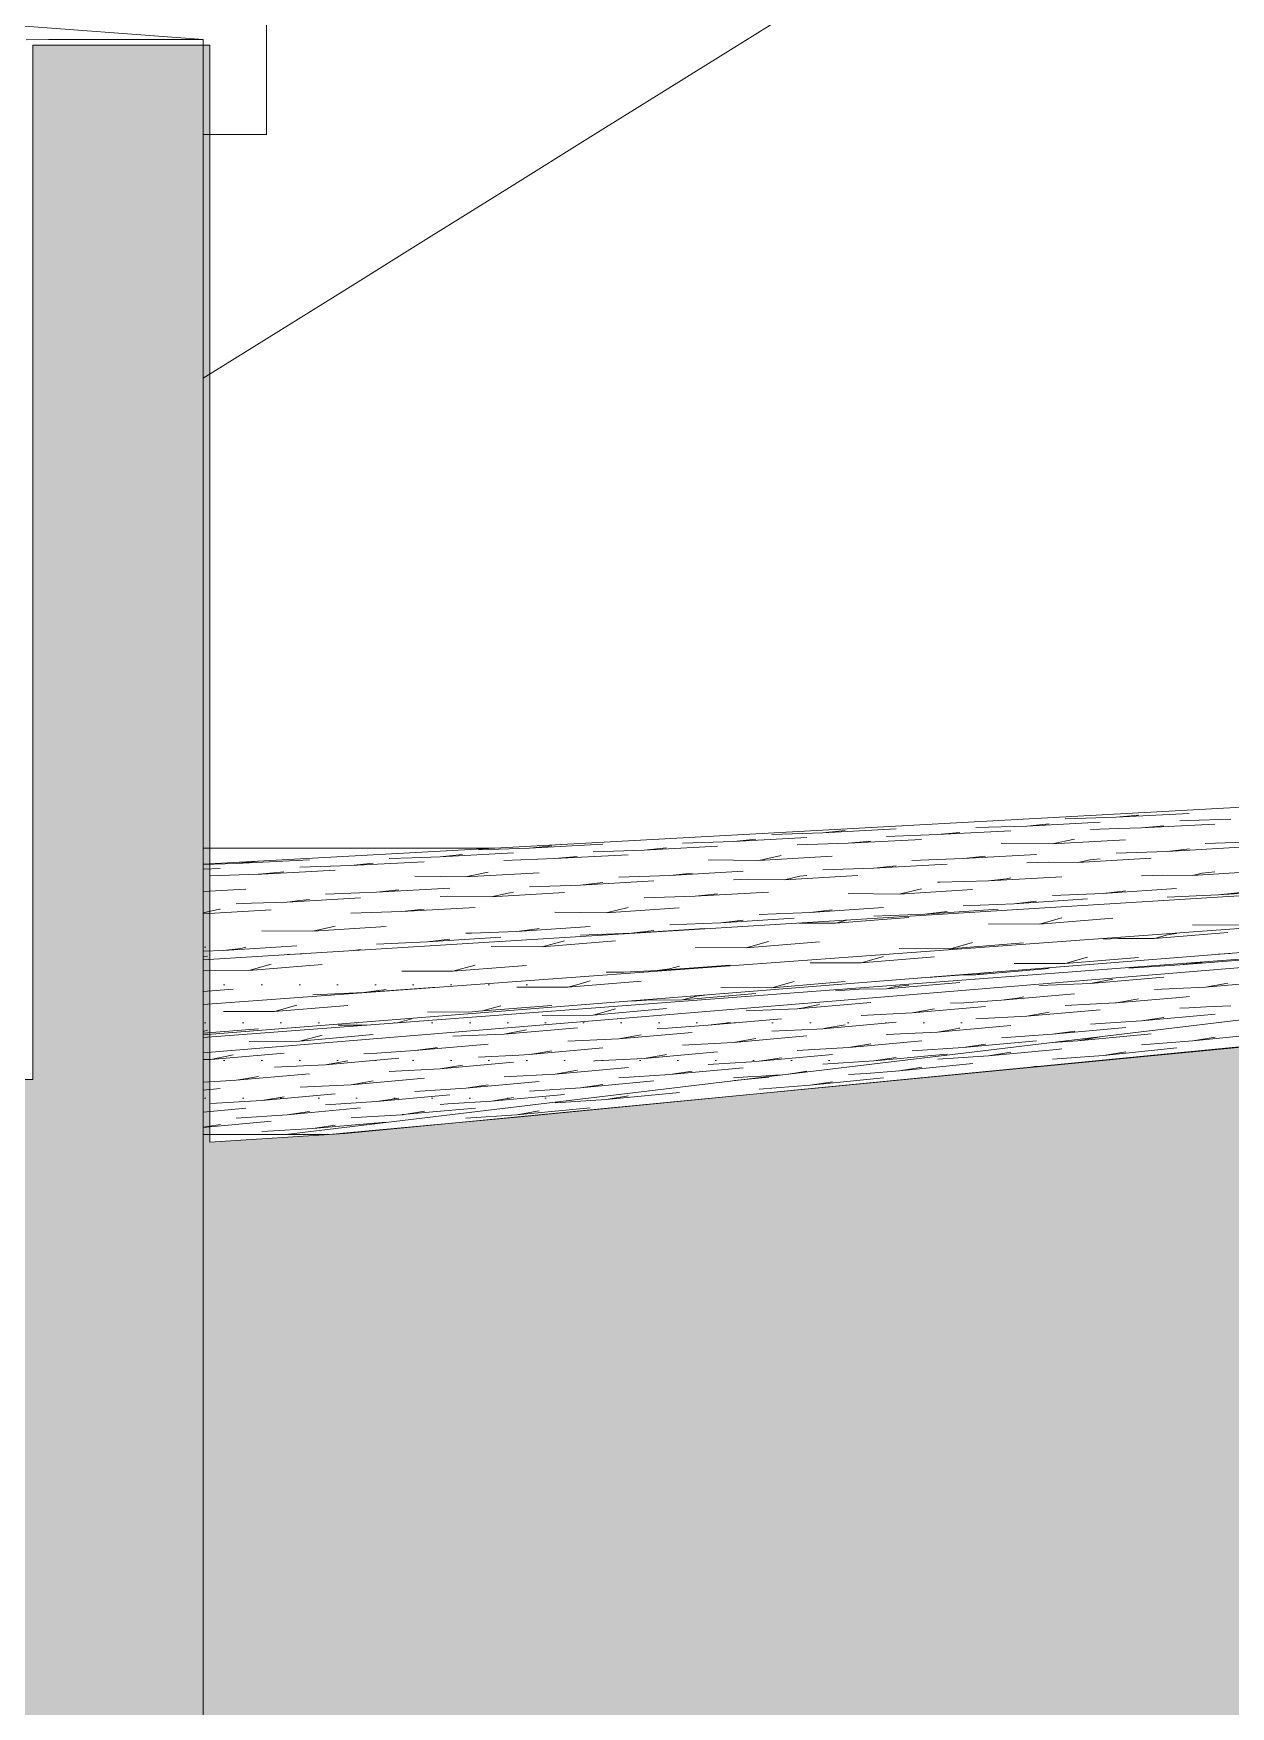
# Model space of a CAD drawing. Header units: metres. Extents: x -111189 to -108577, y -72951 to -72647.
# Drawn here: x -108826.471 to -108825.091, y -72944.842 to -72942.913 of the extents above; entities that cross this region are included whole.
import ezdxf

# ---------------------------------------------------------------- set-up
doc = ezdxf.new("R2010")
doc.units = ezdxf.units.M
doc.header["$MEASUREMENT"] = 0
for name, color, linetype in [('00 - DESENHO 2D', 7, 'Continuous'), ('01 - TERRENO PROPOSTO', 7, 'Continuous'), ('06 - ESCADAS _ GUARDAS', 7, 'Continuous'), ('07 - MUROS', 7, 'Continuous')]:
    doc.layers.add(name, color=color, linetype=linetype)
pattern_1 = [(360, (-108649.912126, -72941.96242), (0.021783658, 0.043567315), [0, -0.043567315])]

# ---------------------------------------------------------------- blocks, each defined once
blk = doc.blocks.new('Corte Elem_1512_1', base_point=(-108649.9121, -72941.9624))
at = {"layer": '07 - MUROS', "color": 7, "linetype": 'Continuous', "lineweight": 13}
blk.add_line((-108828.2444, -72942.771), (-108826.2751, -72942.9204), dxfattribs=at)
at = {"layer": '07 - MUROS', "color": 7, "linetype": 'Continuous', "lineweight": 20}
blk.add_line((-108826.2751, -72942.9204), (-108826.2751, -72948.2254), dxfattribs=at)
at = {"layer": '07 - MUROS', "color": 7, "linetype": 'Continuous', "lineweight": 20, "flags": 128}
blk.add_lwpolyline([(-108826.2751, -72942.9204), (-108826.4531, -72942.9204), (-108826.4789, -72942.9206)], dxfattribs=at)
blk = doc.blocks.new('Corte Elem_1677_1', base_point=(-108649.9121, -72941.9624))
at = {"layer": '06 - ESCADAS _ GUARDAS', "color": 251, "linetype": 'Continuous', "lineweight": 13}
for p, q in [((-108825.3622, -72942.5061), (-108825.3622, -72942.3825)), ((-108824.8022, -72942.3926), (-108824.8955, -72942.4508)), ((-108824.8022, -72942.3926), (-108824.8022, -72942.3825)), ((-108824.8955, -72942.4508), (-108824.9888, -72942.509)), ((-108825.6422, -72942.5061), (-108825.3622, -72942.5061)), ((-108825.6422, -72942.6806), (-108825.6422, -72942.5061)), ((-108824.9888, -72942.509), (-108825.0822, -72942.5672)), ((-108825.0822, -72942.5672), (-108825.1755, -72942.6254)), ((-108825.1755, -72942.6254), (-108825.2688, -72942.6836)), ((-108825.9222, -72942.6806), (-108825.6422, -72942.6806)), ((-108825.9222, -72942.8551), (-108825.9222, -72942.6806)), ((-108825.2688, -72942.6836), (-108825.3622, -72942.7417)), ((-108825.3622, -72942.7417), (-108825.4555, -72942.7999)), ((-108825.4555, -72942.7999), (-108825.5488, -72942.8581)), ((-108826.2022, -72942.8551), (-108825.9222, -72942.8551)), ((-108826.2022, -72943.0297), (-108826.2022, -72942.8551)), ((-108825.5488, -72942.8581), (-108825.6422, -72942.9163)), ((-108825.6422, -72942.9163), (-108825.7355, -72942.9745)), ((-108825.7355, -72942.9745), (-108825.8288, -72943.0326)), ((-108826.2751, -72943.0297), (-108826.2022, -72943.0297)), ((-108825.8288, -72943.0326), (-108825.9222, -72943.0908)), ((-108825.9222, -72943.0908), (-108826.0155, -72943.149)), ((-108826.0155, -72943.149), (-108826.1088, -72943.2072)), ((-108826.1088, -72943.2072), (-108826.2022, -72943.2654)), ((-108826.2022, -72943.2654), (-108826.2751, -72943.3108))]:
    blk.add_line(p, q, dxfattribs=at)
blk = doc.blocks.new('Corte Elem_1690_1', base_point=(-108649.9121, -72941.9624))
at = {"layer": '01 - TERRENO PROPOSTO', "linetype": 'Continuous', "lineweight": 13}
h = blk.add_hatch(dxfattribs=at)
h.set_pattern_fill('DOTS_0001', color=251, style=0, pattern_type=2)
h.set_pattern_definition(pattern_1)
h.paths.add_polyline_path([(-108826.243, -72943.9687), (-108826.2751, -72943.9624), (-108826.2751, -72943.9708)])
h = blk.add_hatch(dxfattribs=at)
h.set_pattern_fill('DOTS_0001', color=251, style=0, pattern_type=2)
h.set_pattern_definition(pattern_1)
h.paths.add_polyline_path([(-108826.243, -72943.9687), (-108826.2751, -72943.9708), (-108826.2751, -72943.9744), (-108826.2095, -72943.97)])
h = blk.add_hatch(dxfattribs=at)
h.set_pattern_fill('DOTS_0001', color=251, style=0, pattern_type=2)
h.set_pattern_definition(pattern_1)
h.paths.add_polyline_path([(-108826.2751, -72943.9744), (-108826.2751, -72943.9811), (-108826.1328, -72943.9723), (-108826.2095, -72943.97)])
h = blk.add_hatch(dxfattribs=at)
h.set_pattern_fill('DOTS_0001', color=251, style=0, pattern_type=2)
h.set_pattern_definition(pattern_1)
h.paths.add_polyline_path([(-108826.2751, -72943.9813), (-108826.2751, -72944.0214), (-108825.9761, -72943.9975), (-108826.1067, -72943.9709)])
h = blk.add_hatch(dxfattribs=at)
h.set_pattern_fill('DOTS_0001', color=251, style=0, pattern_type=2)
h.set_pattern_definition(pattern_1)
h.paths.add_polyline_path([(-108826.1328, -72943.9723), (-108826.2751, -72943.9811), (-108826.2751, -72943.9813), (-108826.1311, -72943.9724)])
h = blk.add_hatch(dxfattribs=at)
h.set_pattern_fill('DOTS_0001', color=251, style=0, pattern_type=2)
h.set_pattern_definition(pattern_1)
h.paths.add_polyline_path([(-108826.2751, -72944.0214), (-108826.2751, -72944.0303), (-108825.9358, -72944.0059), (-108825.9761, -72943.9975)])
h = blk.add_hatch(dxfattribs=at)
h.set_pattern_fill('DOTS_0001', color=251, style=0, pattern_type=2)
h.set_pattern_definition(pattern_1)
h.paths.add_polyline_path([(-108826.2751, -72944.0325), (-108826.2751, -72944.033), (-108825.899, -72944.0057), (-108825.9051, -72944.0054)])
h = blk.add_hatch(dxfattribs=at)
h.set_pattern_fill('DOTS_0001', color=251, style=0, pattern_type=2)
h.set_pattern_definition(pattern_1)
h.paths.add_polyline_path([(-108826.2751, -72944.033), (-108826.2751, -72944.0388), (-108825.8706, -72944.0116), (-108825.899, -72944.0057)])
h = blk.add_hatch(dxfattribs=at)
h.set_pattern_fill('DOTS_0001', color=251, style=0, pattern_type=2)
h.set_pattern_definition(pattern_1)
h.paths.add_polyline_path([(-108825.9358, -72944.0059), (-108826.2751, -72944.0303), (-108826.2751, -72944.0325), (-108825.9198, -72944.0065)])
h = blk.add_hatch(dxfattribs=at)
h.set_pattern_fill('DOTS_0001', color=251, style=0, pattern_type=2)
h.set_pattern_definition(pattern_1)
h.paths.add_polyline_path([(-108825.8706, -72944.0116), (-108826.2751, -72944.0388), (-108826.2751, -72944.0655), (-108825.7932, -72944.0274)])
h = blk.add_hatch(dxfattribs=at)
h.set_pattern_fill('DOTS_0001', color=251, style=0, pattern_type=2)
h.set_pattern_definition(pattern_1)
h.paths.add_polyline_path([(-108826.2751, -72944.0681), (-108826.2751, -72944.0706), (-108825.7328, -72944.0296), (-108825.7498, -72944.0264)])
h = blk.add_hatch(dxfattribs=at)
h.set_pattern_fill('DOTS_0001', color=251, style=0, pattern_type=2)
h.set_pattern_definition(pattern_1)
h.paths.add_polyline_path([(-108826.2751, -72944.0676), (-108826.2751, -72944.0681), (-108825.7498, -72944.0264), (-108825.7599, -72944.0268)])
h = blk.add_hatch(dxfattribs=at)
h.set_pattern_fill('DOTS_0001', color=251, style=0, pattern_type=2)
h.set_pattern_definition(pattern_1)
h.paths.add_polyline_path([(-108826.2751, -72944.0659), (-108825.7775, -72944.0266), (-108825.7932, -72944.0274), (-108826.2751, -72944.0655)])
h = blk.add_hatch(dxfattribs=at)
h.set_pattern_fill('DOTS_0001', color=251, style=0, pattern_type=2)
h.set_pattern_definition(pattern_1)
h.paths.add_polyline_path([(-108826.2751, -72944.0659), (-108826.2751, -72944.0662), (-108825.7743, -72944.0268), (-108825.7775, -72944.0266)])
h = blk.add_hatch(dxfattribs=at)
h.set_pattern_fill('DOTS_0001', color=251, style=0, pattern_type=2)
h.set_pattern_definition(pattern_1)
h.paths.add_polyline_path([(-108826.2751, -72944.0663), (-108825.7704, -72944.0267), (-108825.7743, -72944.0268), (-108826.2751, -72944.0662)])
h = blk.add_hatch(dxfattribs=at)
h.set_pattern_fill('DOTS_0001', color=251, style=0, pattern_type=2)
h.set_pattern_definition(pattern_1)
h.paths.add_polyline_path([(-108825.7704, -72944.0267), (-108826.2751, -72944.0663), (-108826.2751, -72944.0676), (-108825.7636, -72944.0271)])
h = blk.add_hatch(dxfattribs=at)
h.set_pattern_fill('DOTS_0001', color=251, style=0, pattern_type=2)
h.set_pattern_definition(pattern_1)
h.paths.add_polyline_path([(-108826.2751, -72944.0714), (-108825.6998, -72944.0284), (-108825.7251, -72944.0291), (-108826.2751, -72944.0706)])
h = blk.add_hatch(dxfattribs=at)
h.set_pattern_fill('DOTS_0001', color=251, style=0, pattern_type=2)
h.set_pattern_definition(pattern_1)
h.paths.add_polyline_path([(-108825.6998, -72944.0284), (-108826.2751, -72944.0714), (-108826.2751, -72944.0884), (-108825.6532, -72944.0372)])
h = blk.add_hatch(dxfattribs=at)
h.set_pattern_fill('DOTS_0001', color=251, style=0, pattern_type=2)
h.set_pattern_definition(pattern_1)
h.paths.add_polyline_path([(-108826.2751, -72944.0884), (-108826.2751, -72944.091), (-108825.6242, -72944.0395), (-108825.6489, -72944.0368)])
h = blk.add_hatch(dxfattribs=at)
h.set_pattern_fill('DOTS_0001', color=251, style=0, pattern_type=2)
h.set_pattern_definition(pattern_1)
h.paths.add_polyline_path([(-108825.6532, -72944.0372), (-108826.2751, -72944.0884), (-108825.652, -72944.0371)])
h = blk.add_hatch(dxfattribs=at)
h.set_pattern_fill('DOTS_0001', color=251, style=0, pattern_type=2)
h.set_pattern_definition(pattern_1)
h.paths.add_polyline_path([(-108825.6242, -72944.0395), (-108826.2751, -72944.091), (-108826.2751, -72944.1057), (-108825.5696, -72944.0453)])
h = blk.add_hatch(dxfattribs=at)
h.set_pattern_fill('DOTS_0001', color=251, style=0, pattern_type=2)
h.set_pattern_definition(pattern_1)
h.paths.add_polyline_path([(-108826.2751, -72944.1069), (-108826.2751, -72944.1091), (-108825.5056, -72944.0465), (-108825.5348, -72944.0443)])
h = blk.add_hatch(dxfattribs=at)
h.set_pattern_fill('DOTS_0001', color=251, style=0, pattern_type=2)
h.set_pattern_definition(pattern_1)
h.paths.add_polyline_path([(-108825.5381, -72944.0445), (-108826.2751, -72944.1067), (-108826.2751, -72944.1069), (-108825.5348, -72944.0443)])
h = blk.add_hatch(dxfattribs=at)
h.set_pattern_fill('DOTS_0001', color=251, style=0, pattern_type=2)
h.set_pattern_definition(pattern_1)
h.paths.add_polyline_path([(-108826.2751, -72944.1057), (-108826.2751, -72944.1067), (-108825.5381, -72944.0445), (-108825.5696, -72944.0453)])
h = blk.add_hatch(dxfattribs=at)
h.set_pattern_fill('DOTS_0001', color=251, style=0, pattern_type=2)
h.set_pattern_definition(pattern_1)
h.paths.add_polyline_path([(-108825.5056, -72944.0465), (-108826.2751, -72944.1091), (-108826.2751, -72944.1229), (-108825.4486, -72944.0505)])
h = blk.add_hatch(dxfattribs=at)
h.set_pattern_fill('DOTS_0001', color=251, style=0, pattern_type=2)
h.set_pattern_definition(pattern_1)
h.paths.add_polyline_path([(-108825.4486, -72944.0505), (-108826.2751, -72944.1229), (-108826.2751, -72944.1236), (-108825.4223, -72944.0501)])
h = blk.add_hatch(dxfattribs=at)
h.set_pattern_fill('DOTS_0001', color=251, style=0, pattern_type=2)
h.set_pattern_definition(pattern_1)
h.paths.add_polyline_path([(-108825.4223, -72944.0501), (-108826.2751, -72944.1236), (-108826.2751, -72944.1253), (-108825.3955, -72944.052)])
h = blk.add_hatch(dxfattribs=at)
h.set_pattern_fill('DOTS_0001', color=251, style=0, pattern_type=2)
h.set_pattern_definition(pattern_1)
h.paths.add_polyline_path([(-108825.3955, -72944.052), (-108826.2751, -72944.1253), (-108826.2751, -72944.1372), (-108825.3486, -72944.055)])
h = blk.add_hatch(dxfattribs=at)
h.set_pattern_fill('DOTS_0001', color=251, style=0, pattern_type=2)
h.set_pattern_definition(pattern_1)
h.paths.add_polyline_path([(-108825.3486, -72944.055), (-108826.2751, -72944.1372), (-108826.2751, -72944.1375), (-108825.3445, -72944.0554)])
h = blk.add_hatch(dxfattribs=at)
h.set_pattern_fill('DOTS_0001', color=251, style=0, pattern_type=2)
h.set_pattern_definition(pattern_1)
h.paths.add_polyline_path([(-108825.3445, -72944.0554), (-108826.2751, -72944.1375), (-108826.2751, -72944.1463), (-108825.3135, -72944.0577)])
h = blk.add_hatch(dxfattribs=at)
h.set_pattern_fill('DOTS_0001', color=251, style=0, pattern_type=2)
h.set_pattern_definition(pattern_1)
h.paths.add_polyline_path([(-108825.3135, -72944.0577), (-108826.2751, -72944.1463), (-108826.2751, -72944.1533), (-108825.2865, -72944.0591)])
h = blk.add_hatch(dxfattribs=at)
h.set_pattern_fill('DOTS_0001', color=251, style=0, pattern_type=2)
h.set_pattern_definition(pattern_1)
h.paths.add_polyline_path([(-108825.2865, -72944.0591), (-108826.2751, -72944.1533), (-108826.2751, -72944.1612), (-108825.2515, -72944.06)])
h = blk.add_hatch(dxfattribs=at)
h.set_pattern_fill('DOTS_0001', color=251, style=0, pattern_type=2)
h.set_pattern_definition(pattern_1)
h.paths.add_polyline_path([(-108826.2751, -72944.1612), (-108826.2751, -72944.1697), (-108825.382, -72944.078), (-108825.2421, -72944.0601), (-108825.2515, -72944.06)])
h = blk.add_hatch(dxfattribs=at)
h.set_pattern_fill('DOTS_0001', color=251, style=0, pattern_type=2)
h.set_pattern_definition(pattern_1)
h.paths.add_polyline_path([(-108825.382, -72944.078), (-108826.2751, -72944.1697), (-108826.2751, -72944.1771), (-108825.5817, -72944.1036)])
h = blk.add_hatch(dxfattribs=at)
h.set_pattern_fill('DOTS_0001', color=251, style=0, pattern_type=2)
h.set_pattern_definition(pattern_1)
h.paths.add_polyline_path([(-108825.5817, -72944.1036), (-108826.2751, -72944.1771), (-108826.2751, -72944.1815), (-108825.7259, -72944.1222)])
h = blk.add_hatch(dxfattribs=at)
h.set_pattern_fill('DOTS_0001', color=251, style=0, pattern_type=2)
h.set_pattern_definition(pattern_1)
h.paths.add_polyline_path([(-108826.2751, -72944.1815), (-108826.2751, -72944.1824), (-108826.2737, -72944.1824), (-108825.7609, -72944.1268), (-108825.7259, -72944.1222)])
h = blk.add_hatch(dxfattribs=at)
h.set_pattern_fill('DOTS_0001', color=251, style=0, pattern_type=2)
h.set_pattern_definition(pattern_1)
h.paths.add_polyline_path([(-108825.7609, -72944.1268), (-108826.2737, -72944.1824), (-108826.2637, -72944.1824), (-108825.7978, -72944.1317)])
h = blk.add_hatch(dxfattribs=at)
h.set_pattern_fill('DOTS_0001', color=251, style=0, pattern_type=2)
h.set_pattern_definition(pattern_1)
h.paths.add_polyline_path([(-108825.7978, -72944.1317), (-108826.2637, -72944.1824), (-108826.2535, -72944.1824), (-108825.8368, -72944.1368)])
h = blk.add_hatch(dxfattribs=at)
h.set_pattern_fill('DOTS_0001', color=251, style=0, pattern_type=2)
h.set_pattern_definition(pattern_1)
h.paths.add_polyline_path([(-108825.8368, -72944.1368), (-108826.2535, -72944.1824), (-108826.2434, -72944.1824), (-108825.878, -72944.1422)])
h = blk.add_hatch(dxfattribs=at)
h.set_pattern_fill('DOTS_0001', color=251, style=0, pattern_type=2)
h.set_pattern_definition(pattern_1)
h.paths.add_polyline_path([(-108825.878, -72944.1422), (-108826.2434, -72944.1824), (-108826.2334, -72944.1824), (-108825.9214, -72944.148)])
h = blk.add_hatch(dxfattribs=at)
h.set_pattern_fill('DOTS_0001', color=251, style=0, pattern_type=2)
h.set_pattern_definition(pattern_1)
h.paths.add_polyline_path([(-108826.2334, -72944.1824), (-108826.1832, -72944.1824), (-108825.9214, -72944.148)])
at = {"layer": '01 - TERRENO PROPOSTO', "color": 251, "linetype": 'Continuous', "lineweight": 13}
for p, q in [((-108826.2751, -72943.8709), (-108824.2922, -72943.7617)), ((-108825.3262, -72943.8269), (-108825.3849, -72943.8288)), ((-108825.3262, -72943.8269), (-108825.2417, -72943.8224)), ((-108825.3262, -72943.8269), (-108825.3005, -72943.8244)), ((-108825.2233, -72943.8168), (-108825.2821, -72943.8187)), ((-108825.2233, -72943.8168), (-108825.1389, -72943.8123)), ((-108825.2233, -72943.8168), (-108825.1976, -72943.8143)), ((-108825.6641, -72943.8447), (-108825.7228, -72943.8466)), ((-108825.6641, -72943.8447), (-108825.5796, -72943.8402)), ((-108825.6641, -72943.8447), (-108825.6384, -72943.8421)), ((-108825.5612, -72943.8346), (-108825.62, -72943.8365)), ((-108825.5612, -72943.8346), (-108825.4768, -72943.8301)), ((-108825.5612, -72943.8346), (-108825.5355, -72943.8321)), ((-108826.237, -72943.8702), (-108826.1525, -72943.8657)), ((-108826.0343, -72943.8635), (-108826.0607, -72943.8644)), ((-108825.9911, -72943.8614), (-108825.9762, -72943.8599)), ((-108825.8991, -72943.8524), (-108825.9579, -72943.8543)), ((-108825.8991, -72943.8524), (-108825.8146, -72943.8479)), ((-108825.8991, -72943.8524), (-108825.8734, -72943.8498)), ((-108826.237, -72943.8702), (-108826.2751, -72943.8714)), ((-108826.237, -72943.8702), (-108826.2113, -72943.8676))]:
    blk.add_line(p, q, dxfattribs=at)
at = {"layer": '01 - TERRENO PROPOSTO', "color": 7, "linetype": 'Continuous', "lineweight": 13}
for p, q in [((-108825.1939, -72943.829), (-108825.1095, -72943.8246)), ((-108825.185, -72943.8281), (-108825.1682, -72943.8265)), ((-108825.1397, -72943.8207), (-108825.1499, -72943.821)), ((-108825.0911, -72943.819), (-108825.1397, -72943.8207)), ((-108826.2751, -72943.9813), (-108824.0471, -72943.8433)), ((-108825.5318, -72943.8468), (-108825.5906, -72943.8487)), ((-108825.5318, -72943.8468), (-108825.4474, -72943.8423)), ((-108825.5318, -72943.8468), (-108825.5061, -72943.8443)), ((-108825.429, -72943.8368), (-108825.4878, -72943.8388)), ((-108825.429, -72943.8368), (-108825.3445, -72943.8324)), ((-108825.429, -72943.8368), (-108825.4033, -72943.8343)), ((-108825.2968, -72943.8476), (-108825.3555, -72943.8468)), ((-108825.2968, -72943.8476), (-108825.2711, -72943.842)), ((-108825.2968, -72943.8476), (-108825.2123, -72943.8428)), ((-108825.2206, -72943.8299), (-108825.2527, -72943.831)), ((-108825.1939, -72943.829), (-108825.2206, -72943.8299)), ((-108825.1939, -72943.829), (-108825.185, -72943.8281)), ((-108825.0617, -72943.845), (-108825.1205, -72943.8471)), ((-108826.002, -72943.8625), (-108826.0343, -72943.8635)), ((-108826.002, -72943.8625), (-108825.9175, -72943.858)), ((-108826.002, -72943.8625), (-108825.9911, -72943.8614)), ((-108825.8697, -72943.8645), (-108825.9285, -72943.8665)), ((-108825.8697, -72943.8645), (-108825.7852, -72943.8601)), ((-108825.8697, -72943.8645), (-108825.844, -72943.8621)), ((-108825.7669, -72943.8546), (-108825.8257, -72943.8566)), ((-108825.7669, -72943.8546), (-108825.6824, -72943.8502)), ((-108825.7669, -72943.8546), (-108825.7412, -72943.8521)), ((-108825.6347, -72943.8666), (-108825.6934, -72943.8658)), ((-108825.6347, -72943.8666), (-108825.609, -72943.861)), ((-108825.6347, -72943.8666), (-108825.5502, -72943.8618)), ((-108825.3996, -72943.8644), (-108825.4584, -72943.8665)), ((-108825.3996, -72943.8644), (-108825.3151, -72943.8596)), ((-108825.3996, -72943.8644), (-108825.3739, -72943.8617)), ((-108825.2674, -72943.869), (-108825.1829, -72943.8641)), ((-108825.2674, -72943.869), (-108825.2532, -72943.8658)), ((-108825.2532, -72943.8658), (-108825.2417, -72943.8646)), ((-108825.1645, -72943.8561), (-108825.2233, -72943.8581)), ((-108825.1645, -72943.8561), (-108825.0801, -72943.8513)), ((-108825.1645, -72943.8561), (-108825.1388, -72943.8532)), ((-108826.2751, -72944.0325), (-108824.0471, -72943.8695)), ((-108826.2751, -72943.8768), (-108826.2554, -72943.8758)), ((-108826.2116, -72943.8824), (-108826.2664, -72943.8843)), ((-108826.2076, -72943.8825), (-108826.2116, -72943.8824)), ((-108826.2076, -72943.8825), (-108826.157, -72943.8796)), ((-108826.2076, -72943.8825), (-108826.2061, -72943.8821)), ((-108826.2061, -72943.8821), (-108826.1819, -72943.8798)), ((-108826.1048, -72943.8724), (-108826.1635, -72943.8744)), ((-108826.157, -72943.8796), (-108826.1231, -72943.8778)), ((-108826.1048, -72943.8724), (-108826.0203, -72943.868)), ((-108826.1048, -72943.8724), (-108826.0791, -72943.8699)), ((-108825.9726, -72943.8855), (-108826.0313, -72943.8848)), ((-108825.9726, -72943.8855), (-108825.9468, -72943.88)), ((-108825.9726, -72943.8855), (-108825.8881, -72943.8808)), ((-108825.7375, -72943.8838), (-108825.7963, -72943.8859)), ((-108825.7375, -72943.8838), (-108825.653, -72943.879)), ((-108825.7375, -72943.8838), (-108825.7118, -72943.8811)), ((-108825.6053, -72943.8889), (-108825.5208, -72943.8839)), ((-108825.6053, -72943.8889), (-108825.5876, -72943.8848)), ((-108825.5876, -72943.8848), (-108825.5796, -72943.8839)), ((-108825.5024, -72943.8756), (-108825.5612, -72943.8776)), ((-108825.5024, -72943.8756), (-108825.418, -72943.8707)), ((-108825.5024, -72943.8756), (-108825.4767, -72943.8727)), ((-108825.3702, -72943.8899), (-108825.2857, -72943.8855)), ((-108825.3008, -72943.8685), (-108825.3261, -72943.8694)), ((-108825.2674, -72943.869), (-108825.3008, -72943.8685)), ((-108825.1695, -72943.8834), (-108825.1939, -72943.8842)), ((-108825.1351, -72943.8838), (-108825.1695, -72943.8834)), ((-108825.1351, -72943.8838), (-108825.0507, -72943.8785)), ((-108825.1351, -72943.8838), (-108825.1241, -72943.8812)), ((-108825.1241, -72943.8812), (-108825.1094, -72943.8798)), ((-108826.2751, -72944.0676), (-108824.0471, -72943.891)), ((-108826.2751, -72943.9025), (-108826.226, -72943.8998)), ((-108826.2751, -72944.0706), (-108824.0471, -72943.9022)), ((-108823.791, -72943.8955), (-108826.1797, -72944.1824)), ((-108826.0754, -72943.9033), (-108826.1342, -72943.9054)), ((-108826.0754, -72943.9033), (-108825.9909, -72943.8984)), ((-108826.0754, -72943.9033), (-108826.0497, -72943.9005)), ((-108825.9432, -72943.9087), (-108825.8587, -72943.9037)), ((-108825.9432, -72943.9087), (-108825.9219, -72943.9038)), ((-108825.9219, -72943.9038), (-108825.9174, -72943.9033)), ((-108825.8403, -72943.8951), (-108825.8991, -72943.8971)), ((-108825.8403, -72943.8951), (-108825.7559, -72943.8902)), ((-108825.8403, -72943.8951), (-108825.8146, -72943.8922)), ((-108825.7081, -72943.9076), (-108825.6236, -72943.9032)), ((-108825.6472, -72943.8882), (-108825.664, -72943.8888)), ((-108825.6053, -72943.8889), (-108825.6472, -72943.8882)), ((-108825.473, -72943.9053), (-108825.5318, -72943.9046)), ((-108825.473, -72943.9053), (-108825.4473, -72943.8992)), ((-108825.473, -72943.9053), (-108825.3886, -72943.8999)), ((-108825.4264, -72943.8917), (-108825.429, -72943.8917)), ((-108825.3702, -72943.8899), (-108825.4264, -72943.8917)), ((-108825.3702, -72943.8899), (-108825.3495, -72943.8879)), ((-108825.3495, -72943.8879), (-108825.3445, -72943.8867)), ((-108825.238, -72943.9046), (-108825.2967, -72943.907)), ((-108825.238, -72943.9046), (-108825.2123, -72943.9015)), ((-108825.238, -72943.9046), (-108825.2333, -72943.9043)), ((-108825.2333, -72943.9043), (-108825.1535, -72943.8991)), ((-108825.1057, -72943.9064), (-108825.0213, -72943.9009)), ((-108825.1057, -72943.9064), (-108825.08, -72943.9035)), ((-108826.2751, -72944.0884), (-108824.0471, -72943.9049)), ((-108826.2751, -72943.9271), (-108826.2562, -72943.9228)), ((-108826.2751, -72943.9281), (-108826.1966, -72943.9235)), ((-108826.2562, -72943.9228), (-108826.2553, -72943.9227)), ((-108826.2194, -72943.9159), (-108826.237, -72943.9165)), ((-108826.1782, -72943.9145), (-108826.2194, -72943.9159)), ((-108826.1782, -72943.9145), (-108826.0937, -72943.9096)), ((-108826.1782, -72943.9145), (-108826.1636, -72943.9129)), ((-108826.1636, -72943.9129), (-108826.1525, -72943.9117)), ((-108826.046, -72943.9253), (-108825.9615, -72943.9209)), ((-108826.046, -72943.9253), (-108826.0203, -72943.9228)), ((-108825.9936, -72943.9079), (-108826.0019, -72943.9082)), ((-108825.9432, -72943.9087), (-108825.9936, -72943.9079)), ((-108825.8109, -72943.9268), (-108825.7852, -72943.9207)), ((-108825.8109, -72943.9268), (-108825.7265, -72943.9214)), ((-108825.7081, -72943.9076), (-108825.7669, -72943.9095)), ((-108825.7081, -72943.9076), (-108825.6824, -72943.9051)), ((-108825.5759, -72943.9265), (-108825.4914, -72943.921)), ((-108825.5759, -72943.9265), (-108825.5502, -72943.9234)), ((-108825.4436, -72943.9284), (-108825.3592, -72943.9229)), ((-108825.3408, -72943.9165), (-108825.3996, -72943.919)), ((-108825.3408, -72943.9165), (-108825.2563, -72943.911)), ((-108825.3408, -72943.9165), (-108825.3151, -72943.9135)), ((-108825.1057, -72943.9064), (-108825.1645, -72943.909)), ((-108826.1488, -72943.9483), (-108826.1231, -72943.9422)), ((-108826.1488, -72943.9483), (-108826.0643, -72943.9429)), ((-108826.046, -72943.9253), (-108826.1048, -72943.9272)), ((-108825.9138, -72943.9484), (-108825.8293, -72943.9429)), ((-108825.8109, -72943.9268), (-108825.8697, -72943.9261)), ((-108825.6787, -72943.9385), (-108825.7375, -72943.941)), ((-108825.6787, -72943.9385), (-108825.5942, -72943.933)), ((-108825.6787, -72943.9385), (-108825.653, -72943.9355)), ((-108825.5759, -72943.9265), (-108825.6346, -72943.9289)), ((-108825.5465, -72943.939), (-108825.5887, -72943.9388)), ((-108825.5465, -72943.939), (-108825.462, -72943.9322)), ((-108825.5465, -72943.939), (-108825.5333, -72943.9353)), ((-108825.4436, -72943.9284), (-108825.5024, -72943.931)), ((-108825.4436, -72943.9284), (-108825.4179, -72943.9255)), ((-108825.3114, -72943.94), (-108825.3702, -72943.9397)), ((-108825.3114, -72943.94), (-108825.2857, -72943.9329)), ((-108825.3114, -72943.94), (-108825.2269, -72943.9332)), ((-108825.0763, -72943.9412), (-108825.1351, -72943.9409)), ((-108826.1488, -72943.9483), (-108826.2076, -72943.9476)), ((-108826.0166, -72943.9605), (-108826.0754, -72943.963)), ((-108826.0166, -72943.9605), (-108825.9321, -72943.955)), ((-108826.0166, -72943.9605), (-108825.9909, -72943.9575)), ((-108825.9659, -72943.9505), (-108825.9725, -72943.9504)), ((-108825.9138, -72943.9484), (-108825.9659, -72943.9505)), ((-108825.9138, -72943.9484), (-108825.8901, -72943.9456)), ((-108825.8901, -72943.9456), (-108825.8881, -72943.9451)), ((-108825.8844, -72943.9662), (-108825.8587, -72943.9591)), ((-108825.8844, -72943.9662), (-108825.7999, -72943.9594)), ((-108825.7815, -72943.9504), (-108825.8403, -72943.9529)), ((-108825.7815, -72943.9504), (-108825.6971, -72943.9449)), ((-108825.7815, -72943.9504), (-108825.7558, -72943.9474)), ((-108825.6493, -72943.9672), (-108825.6236, -72943.9601)), ((-108825.6493, -72943.9672), (-108825.5648, -72943.9604)), ((-108825.4139, -72943.9683), (-108825.3885, -72943.9613)), ((-108825.4055, -72943.9677), (-108825.3298, -72943.9616)), ((-108825.2207, -72943.9565), (-108825.2379, -72943.9573)), ((-108825.1792, -72943.9566), (-108825.2207, -72943.9565)), ((-108825.1792, -72943.9566), (-108825.0947, -72943.9496)), ((-108825.1792, -72943.9566), (-108825.164, -72943.9523)), ((-108825.164, -72943.9523), (-108825.1535, -72943.9508)), ((-108826.2517, -72943.9703), (-108826.2751, -72943.9713)), ((-108826.2751, -72943.9773), (-108826.27, -72943.977)), ((-108826.2517, -72943.9703), (-108826.1672, -72943.9649)), ((-108826.2517, -72943.9703), (-108826.2317, -72943.9679)), ((-108826.2317, -72943.9679), (-108826.2259, -72943.9666)), ((-108826.1689, -72943.9745), (-108826.1782, -72943.9749)), ((-108826.1611, -72943.9742), (-108826.1689, -72943.9745)), ((-108826.1047, -72943.9707), (-108826.1018, -72943.9704)), ((-108826.1018, -72943.9704), (-108826.0937, -72943.9694)), ((-108825.8844, -72943.9662), (-108825.9431, -72943.9659)), ((-108825.6493, -72943.9672), (-108825.7081, -72943.9669)), ((-108825.5171, -72943.9847), (-108825.4914, -72943.9775)), ((-108825.5171, -72943.9847), (-108825.4326, -72943.9777)), ((-108825.4152, -72943.9684), (-108825.473, -72943.9681)), ((-108825.4142, -72943.9684), (-108825.4152, -72943.9684)), ((-108825.4142, -72943.9684), (-108825.4055, -72943.9677)), ((-108825.4142, -72943.9684), (-108825.4139, -72943.9683)), ((-108825.282, -72943.9853), (-108825.2563, -72943.9782)), ((-108825.282, -72943.9853), (-108825.1975, -72943.9783)), ((-108825.1498, -72943.9869), (-108825.0653, -72943.9804)), ((-108825.1049, -72943.9745), (-108825.1057, -72943.9745)), ((-108825.0918, -72943.9738), (-108825.1049, -72943.9745)), ((-108826.2223, -72943.9933), (-108826.2751, -72943.9931)), ((-108826.2223, -72943.9933), (-108826.1965, -72943.9863)), ((-108826.2223, -72943.9933), (-108826.1378, -72943.9865)), ((-108825.9872, -72943.9944), (-108826.046, -72943.9941)), ((-108825.9872, -72943.9944), (-108825.9615, -72943.9873)), ((-108825.9872, -72943.9944), (-108825.9027, -72943.9876)), ((-108825.7905, -72943.9954), (-108825.8109, -72943.9953)), ((-108825.7521, -72943.9936), (-108825.7905, -72943.9954)), ((-108825.7521, -72943.9936), (-108825.6677, -72943.9873)), ((-108825.7521, -72943.9936), (-108825.7377, -72943.9916)), ((-108825.7377, -72943.9916), (-108825.7264, -72943.9885)), ((-108825.5171, -72943.9847), (-108825.5758, -72943.9845)), ((-108825.399, -72943.9985), (-108825.4396, -72944.0014)), ((-108825.3848, -72943.9984), (-108825.399, -72943.9985)), ((-108825.3848, -72943.9984), (-108825.3004, -72943.9912)), ((-108825.3848, -72943.9984), (-108825.3793, -72943.9969)), ((-108825.3793, -72943.9969), (-108825.3643, -72943.9954)), ((-108825.282, -72943.9853), (-108825.3408, -72943.9852)), ((-108825.2526, -72944.0086), (-108825.1681, -72944.0013)), ((-108825.1498, -72943.9869), (-108825.2085, -72943.9908)), ((-108825.1498, -72943.9869), (-108825.1241, -72943.9843)), ((-108826.2751, -72944.0175), (-108826.2406, -72944.0148)), ((-108826.09, -72944.0188), (-108826.1488, -72944.0216)), ((-108826.09, -72944.0188), (-108826.0056, -72944.0125)), ((-108826.09, -72944.0188), (-108826.0643, -72944.0153)), ((-108825.8862, -72944.0127), (-108825.9137, -72944.0126)), ((-108825.855, -72944.0127), (-108825.8862, -72944.0127)), ((-108825.855, -72944.0127), (-108825.7705, -72944.0057)), ((-108825.855, -72944.0127), (-108825.8446, -72944.0099)), ((-108825.8446, -72944.0099), (-108825.8293, -72944.0055)), ((-108825.7227, -72944.0273), (-108825.6383, -72944.0201)), ((-108825.6199, -72944.0133), (-108825.6787, -72944.0132)), ((-108825.6199, -72944.0133), (-108825.5942, -72944.0062)), ((-108825.6199, -72944.0133), (-108825.5354, -72944.0063)), ((-108825.5194, -72944.0149), (-108825.5464, -72944.0167)), ((-108825.4877, -72944.0147), (-108825.5194, -72944.0149)), ((-108825.4877, -72944.0147), (-108825.4032, -72944.0071)), ((-108825.4877, -72944.0147), (-108825.4771, -72944.0118)), ((-108825.4771, -72944.0118), (-108825.462, -72944.0102)), ((-108825.3554, -72944.0275), (-108825.271, -72944.0202)), ((-108825.2526, -72944.0086), (-108825.3114, -72944.0107)), ((-108825.2526, -72944.0086), (-108825.2269, -72944.0034)), ((-108825.1204, -72944.0125), (-108825.1791, -72944.0154)), ((-108825.1204, -72944.0125), (-108825.0359, -72944.0051)), ((-108825.1204, -72944.0125), (-108825.0947, -72944.0079)), ((-108826.1929, -72944.0407), (-108826.1671, -72944.0336)), ((-108826.1929, -72944.0407), (-108826.1084, -72944.0337)), ((-108825.9578, -72944.0405), (-108825.8733, -72944.0338)), ((-108825.9532, -72944.04), (-108825.9321, -72944.0342)), ((-108825.8256, -72944.0448), (-108825.7411, -72944.0372)), ((-108825.8256, -72944.0448), (-108825.7999, -72944.0378)), ((-108825.7644, -72944.0275), (-108825.7815, -72944.0288)), ((-108825.7227, -72944.0273), (-108825.7644, -72944.0275)), ((-108825.7227, -72944.0273), (-108825.7064, -72944.0229)), ((-108825.7064, -72944.0229), (-108825.697, -72944.022)), ((-108825.6108, -72944.0385), (-108825.6493, -72944.0398)), ((-108825.5905, -72944.0377), (-108825.6108, -72944.0385)), ((-108825.5905, -72944.0377), (-108825.506, -72944.0304)), ((-108825.5905, -72944.0377), (-108825.5833, -72944.0363)), ((-108825.5833, -72944.0363), (-108825.5648, -72944.0325)), ((-108825.4583, -72944.0424), (-108825.3738, -72944.035)), ((-108825.4583, -72944.0424), (-108825.4326, -72944.0378)), ((-108825.3988, -72944.0306), (-108825.4142, -72944.0312)), ((-108825.3554, -72944.0275), (-108825.3988, -72944.0306)), ((-108825.3554, -72944.0275), (-108825.3367, -72944.0253)), ((-108825.3367, -72944.0253), (-108825.3297, -72944.0239)), ((-108825.326, -72944.0462), (-108825.2416, -72944.0386)), ((-108825.2244, -72944.0309), (-108825.282, -72944.0338)), ((-108825.2232, -72944.0308), (-108825.2244, -72944.0309)), ((-108825.2232, -72944.0308), (-108825.1543, -72944.0248)), ((-108825.2232, -72944.0308), (-108825.2227, -72944.0308)), ((-108825.2227, -72944.0308), (-108825.1975, -72944.0263)), ((-108825.1542, -72944.0248), (-108825.1387, -72944.0234)), ((-108825.139, -72944.0364), (-108825.1498, -72944.037)), ((-108825.1195, -72944.0355), (-108825.139, -72944.0364)), ((-108825.091, -72944.0341), (-108825.1195, -72944.0355)), ((-108826.1929, -72944.0407), (-108826.2516, -72944.0406)), ((-108826.0866, -72944.0564), (-108826.1194, -72944.0565)), ((-108826.0512, -72944.0537), (-108826.0349, -72944.0493)), ((-108825.969, -72944.0413), (-108826.0166, -72944.0412)), ((-108825.9578, -72944.0405), (-108825.969, -72944.0413)), ((-108825.9578, -72944.0405), (-108825.9532, -72944.04)), ((-108825.8256, -72944.0448), (-108825.8843, -72944.0453)), ((-108825.6933, -72944.0565), (-108825.7395, -72944.0598)), ((-108825.6933, -72944.0565), (-108825.6089, -72944.0492)), ((-108825.6933, -72944.0565), (-108825.6734, -72944.0542)), ((-108825.6734, -72944.0542), (-108825.6676, -72944.053)), ((-108825.5611, -72944.0605), (-108825.4766, -72944.0531)), ((-108825.5582, -72944.0601), (-108825.5354, -72944.0561)), ((-108825.4583, -72944.0424), (-108825.517, -72944.0453)), ((-108825.4289, -72944.0645), (-108825.3444, -72944.0569)), ((-108825.326, -72944.0462), (-108825.3848, -72944.0491)), ((-108825.326, -72944.0462), (-108825.3003, -72944.0415)), ((-108825.236, -72944.0543), (-108825.2526, -72944.0552)), ((-108825.1938, -72944.0516), (-108825.236, -72944.0543)), ((-108825.1938, -72944.0516), (-108825.1093, -72944.0438)), ((-108825.1938, -72944.0516), (-108825.1711, -72944.0481)), ((-108825.1711, -72944.0481), (-108825.1681, -72944.0476)), ((-108825.1201, -72944.0551), (-108825.1204, -72944.0552)), ((-108826.2751, -72944.0657), (-108826.2112, -72944.0606)), ((-108826.2751, -72944.0636), (-108826.27, -72944.0622)), ((-108826.1635, -72944.0749), (-108826.2222, -72944.0754)), ((-108826.1635, -72944.0749), (-108826.079, -72944.0674)), ((-108826.1635, -72944.0749), (-108826.1378, -72944.0679)), ((-108826.0312, -72944.0855), (-108825.9468, -72944.0782)), ((-108825.9284, -72944.0668), (-108825.9872, -72944.069)), ((-108825.9284, -72944.0668), (-108825.8439, -72944.0595)), ((-108825.9284, -72944.0668), (-108825.9027, -72944.0617)), ((-108825.7962, -72944.0722), (-108825.8549, -72944.0751)), ((-108825.7962, -72944.0722), (-108825.7117, -72944.0648)), ((-108825.7962, -72944.0722), (-108825.7746, -72944.0684)), ((-108825.7746, -72944.0684), (-108825.7705, -72944.0677)), ((-108825.7395, -72944.0598), (-108825.7521, -72944.0603)), ((-108825.6639, -72944.0765), (-108825.7227, -72944.0796)), ((-108825.6639, -72944.0765), (-108825.5795, -72944.0689)), ((-108825.6639, -72944.0765), (-108825.6407, -72944.0724)), ((-108825.6407, -72944.0724), (-108825.6382, -72944.072)), ((-108825.5679, -72944.061), (-108825.6199, -72944.0635)), ((-108825.5611, -72944.0605), (-108825.5679, -72944.061)), ((-108825.5611, -72944.0605), (-108825.5582, -72944.0601)), ((-108825.5317, -72944.0824), (-108825.506, -72944.078)), ((-108825.5181, -72944.0812), (-108825.4472, -72944.0747)), ((-108825.4871, -72944.0673), (-108825.4876, -72944.0674)), ((-108825.4717, -72944.0666), (-108825.4871, -72944.0673)), ((-108825.4289, -72944.0645), (-108825.4717, -72944.0666)), ((-108825.4289, -72944.0645), (-108825.4112, -72944.0613)), ((-108825.4112, -72944.0613), (-108825.4045, -72944.06)), ((-108825.4045, -72944.06), (-108825.4032, -72944.0598)), ((-108825.3995, -72944.0823), (-108825.315, -72944.0745)), ((-108825.3995, -72944.0823), (-108825.3738, -72944.0785)), ((-108825.2966, -72944.067), (-108825.3554, -72944.071)), ((-108825.2966, -72944.067), (-108825.2122, -72944.0593)), ((-108825.2966, -72944.067), (-108825.2709, -72944.0632)), ((-108825.2673, -72944.0744), (-108825.2966, -72944.0763)), ((-108825.2673, -72944.0744), (-108825.1828, -72944.0663)), ((-108825.2673, -72944.0744), (-108825.2415, -72944.0701)), ((-108825.135, -72944.0746), (-108825.1938, -72944.0791)), ((-108825.135, -72944.0746), (-108825.0505, -72944.066)), ((-108825.135, -72944.0746), (-108825.1093, -72944.0704)), ((-108826.2663, -72944.0959), (-108826.2751, -72944.0962)), ((-108826.2663, -72944.0959), (-108826.1818, -72944.0886)), ((-108826.2663, -72944.0959), (-108826.2406, -72944.0908)), ((-108826.1341, -72944.102), (-108826.0496, -72944.0946)), ((-108826.1341, -72944.102), (-108826.1084, -72944.0975)), ((-108826.0803, -72944.089), (-108826.09, -72944.0894)), ((-108826.0312, -72944.0855), (-108826.0803, -72944.089)), ((-108826.0312, -72944.0855), (-108826.01, -72944.083)), ((-108826.01, -72944.083), (-108826.0055, -72944.0821)), ((-108825.9114, -72944.091), (-108825.9578, -72944.0933)), ((-108825.899, -72944.0901), (-108825.9114, -72944.091)), ((-108825.899, -72944.0901), (-108825.8145, -72944.0827)), ((-108825.899, -72944.0901), (-108825.8937, -72944.0895)), ((-108825.8937, -72944.0895), (-108825.8733, -72944.0859)), ((-108825.8239, -72944.0977), (-108825.8255, -72944.0978)), ((-108825.7668, -72944.0948), (-108825.8239, -72944.0977)), ((-108825.7668, -72944.0948), (-108825.6823, -72944.0873)), ((-108825.7668, -72944.0948), (-108825.7432, -72944.0906)), ((-108825.7432, -72944.0906), (-108825.7411, -72944.0902)), ((-108825.6345, -72944.0981), (-108825.5501, -72944.0903)), ((-108825.6345, -72944.0981), (-108825.629, -72944.0973)), ((-108825.629, -72944.0973), (-108825.6088, -72944.0942)), ((-108825.5317, -72944.0824), (-108825.5905, -72944.0857)), ((-108825.5023, -72944.0976), (-108825.5611, -72944.1014)), ((-108825.5317, -72944.0824), (-108825.5181, -72944.0812)), ((-108825.5023, -72944.0976), (-108825.4766, -72944.0937)), ((-108825.5023, -72944.0976), (-108825.476, -72944.0952)), ((-108825.476, -72944.0952), (-108825.44, -72944.092)), ((-108825.3995, -72944.0823), (-108825.4582, -72944.0862)), ((-108825.44, -72944.092), (-108825.4178, -72944.09)), ((-108825.3701, -72944.092), (-108825.4288, -72944.0958)), ((-108825.3701, -72944.092), (-108825.2918, -72944.0844)), ((-108825.3701, -72944.092), (-108825.3444, -72944.0876)), ((-108825.2379, -72944.0913), (-108825.2966, -72944.0958)), ((-108825.2918, -72944.0844), (-108825.2856, -72944.0838)), ((-108825.2379, -72944.0913), (-108825.1534, -72944.0827)), ((-108825.2379, -72944.0913), (-108825.2121, -72944.0871)), ((-108826.2369, -72944.1198), (-108826.1524, -72944.1124)), ((-108826.2292, -72944.1189), (-108826.2112, -72944.1157)), ((-108826.1341, -72944.102), (-108826.1928, -72944.1049)), ((-108826.0018, -72944.1069), (-108826.0606, -72944.1099)), ((-108826.0018, -72944.1069), (-108825.9174, -72944.0993)), ((-108826.0018, -72944.1069), (-108825.9761, -72944.1024)), ((-108825.8696, -72944.1129), (-108825.9284, -72944.1161)), ((-108825.8696, -72944.1129), (-108825.7851, -72944.1052)), ((-108825.8696, -72944.1129), (-108825.8439, -72944.1085)), ((-108825.7374, -72944.1133), (-108825.7961, -72944.1173)), ((-108825.7374, -72944.1133), (-108825.6529, -72944.1056)), ((-108825.7374, -72944.1133), (-108825.7117, -72944.1095)), ((-108825.6433, -72944.0987), (-108825.6933, -72944.1019)), ((-108825.6477, -72944.1161), (-108825.6639, -72944.1171)), ((-108825.6628, -72944.1203), (-108825.6235, -72944.1165)), ((-108825.6316, -72944.1152), (-108825.6477, -72944.1161)), ((-108825.6345, -72944.0981), (-108825.6433, -72944.0987)), ((-108825.6158, -72944.1142), (-108825.6316, -72944.1152)), ((-108825.6076, -72944.1137), (-108825.6158, -72944.1142)), ((-108825.601, -72944.1129), (-108825.5933, -72944.1117)), ((-108825.5933, -72944.1117), (-108825.5794, -72944.1096)), ((-108825.5108, -72944.112), (-108825.5317, -72944.1133)), ((-108825.4729, -72944.1091), (-108825.5108, -72944.112)), ((-108825.4729, -72944.1091), (-108825.3884, -72944.1005)), ((-108825.4729, -72944.1091), (-108825.4472, -72944.1049)), ((-108825.3973, -72944.1123), (-108825.3995, -72944.1125)), ((-108825.3216, -72944.1049), (-108825.315, -72944.1039)), ((-108826.2549, -72944.1211), (-108826.2751, -72944.1221)), ((-108826.2751, -72944.1314), (-108826.2553, -72944.1296)), ((-108826.2369, -72944.1198), (-108826.2549, -72944.1211)), ((-108826.2369, -72944.1198), (-108826.2292, -72944.1189)), ((-108826.2075, -72944.1433), (-108826.123, -72944.1357)), ((-108826.1047, -72944.1252), (-108826.1634, -72944.1281)), ((-108826.1047, -72944.1252), (-108826.0202, -72944.1176)), ((-108826.1047, -72944.1252), (-108826.079, -72944.1205)), ((-108825.9724, -72944.129), (-108826.0312, -72944.1328)), ((-108825.9724, -72944.129), (-108825.888, -72944.1213)), ((-108825.9724, -72944.129), (-108825.9467, -72944.1251)), ((-108825.943, -72944.1439), (-108825.8586, -72944.1362)), ((-108825.8402, -72944.1286), (-108825.899, -72944.1325)), ((-108825.8402, -72944.1286), (-108825.7557, -72944.1208)), ((-108825.8402, -72944.1286), (-108825.8145, -72944.1248)), ((-108825.8108, -72944.1422), (-108825.7263, -72944.1341)), ((-108825.5757, -72944.1258), (-108825.6345, -72944.1302)), ((-108825.5757, -72944.1258), (-108825.4913, -72944.1172)), ((-108825.5757, -72944.1258), (-108825.55, -72944.1216)), ((-108826.2751, -72944.1566), (-108826.2259, -72944.1521)), ((-108826.2075, -72944.1433), (-108826.2663, -72944.1466)), ((-108826.2075, -72944.1433), (-108826.1818, -72944.139)), ((-108826.1662, -72944.1586), (-108826.0936, -72944.1519)), ((-108826.0753, -72944.1444), (-108826.134, -72944.1484)), ((-108826.0753, -72944.1444), (-108825.9908, -72944.1367)), ((-108826.0753, -72944.1444), (-108826.0496, -72944.1406)), ((-108826.0454, -72944.1596), (-108825.9972, -72944.1553)), ((-108825.993, -72944.1472), (-108826.0018, -72944.1478)), ((-108825.9972, -72944.1553), (-108825.9614, -72944.1522)), ((-108825.943, -72944.1439), (-108825.993, -72944.1472)), ((-108825.943, -72944.1439), (-108825.9173, -72944.14)), ((-108825.9136, -72944.1598), (-108825.8292, -72944.1516)), ((-108825.9136, -72944.1598), (-108825.8879, -72944.1554)), ((-108825.8108, -72944.1422), (-108825.8696, -72944.146)), ((-108825.8108, -72944.1422), (-108825.7851, -72944.1379)), ((-108826.2751, -72944.1743), (-108826.1965, -72944.1671)), ((-108826.2751, -72944.174), (-108826.2552, -72944.1711)), ((-108826.1781, -72944.1597), (-108826.2369, -72944.1636)), ((-108826.1781, -72944.1597), (-108826.1524, -72944.1559)), ((-108826.1781, -72944.1597), (-108826.1662, -72944.1586)), ((-108826.1487, -72944.1757), (-108826.0642, -72944.1681)), ((-108826.1487, -72944.1757), (-108826.123, -72944.1717)), ((-108826.0865, -72944.1621), (-108826.1046, -72944.1632)), ((-108826.066, -72944.1609), (-108826.0865, -72944.1621)), ((-108826.0459, -72944.1597), (-108826.066, -72944.1609)), ((-108826.0459, -72944.1597), (-108826.0248, -72944.1564)), ((-108826.0459, -72944.1597), (-108826.0454, -72944.1596)), ((-108826.0248, -72944.1564), (-108826.0202, -72944.1557)), ((-108825.9136, -72944.1598), (-108825.9724, -72944.1636)), ((-108826.2007, -72944.1788), (-108826.2075, -72944.1792)), ((-108826.1487, -72944.1757), (-108826.2007, -72944.1788))]:
    blk.add_line(p, q, dxfattribs=at)
at = {"layer": '01 - TERRENO PROPOSTO', "color": 7, "linetype": 'Continuous', "lineweight": 20}
blk.add_line((-108826.275, -72944.1824), (-108826.275, -72945.0824), dxfattribs=at)
at = {"layer": '01 - TERRENO PROPOSTO', "color": 7, "linetype": 'Continuous', "lineweight": 20, "flags": 128}
blk.add_lwpolyline([(-108814.1422, -72943.1229), (-108814.171, -72943.1272), (-108814.9441, -72943.2725), (-108815.2911, -72943.2952), (-108815.4616, -72943.3075), (-108816.7433, -72943.3881), (-108818.164, -72943.5042), (-108820.2926, -72943.6526), (-108820.6806, -72943.6824), (-108820.7624, -72943.6893), (-108820.7784, -72943.6906), (-108821.1911, -72943.7278), (-108821.2878, -72943.7354), (-108821.7623, -72943.7787), (-108823.2192, -72943.9165), (-108824.0998, -72943.9858), (-108825.9132, -72944.1626), (-108826.1302, -72944.1824), (-108826.275, -72944.1824)], dxfattribs=at)
blk = doc.blocks.new('Corte Elem_1754_1', base_point=(-108649.9121, -72941.9624))
at = {"layer": '07 - MUROS', "color": 251, "linetype": 'Continuous', "lineweight": 13}
blk.add_line((-108825.9391, -72943.8524), (-108826.2751, -72943.8524), dxfattribs=at)

msp = doc.modelspace()

# ---------------------------------------------------------------- hatches: boundary and pattern name
at = {"layer": '00 - DESENHO 2D', "linetype": 'Continuous', "lineweight": 13}
msp.add_hatch(color=251, dxfattribs=at).paths.add_polyline_path([(-108830.0958, -72944.2534), (-108829.6559, -72944.2524), (-108829.1337, -72944.2524), (-108828.6315, -72944.2674), (-108828.0544, -72944.2599), (-108827.9073, -72944.2599), (-108827.9073, -72944.1191), (-108826.4712, -72944.1191), (-108826.4712, -72942.9269), (-108826.2673, -72942.9269), (-108826.2673, -72944.1914), (-108826.1117, -72944.1814), (-108824.7162, -72944.0467), (-108823.2887, -72943.9225), (-108821.4288, -72943.749), (-108820.2171, -72943.6479), (-108818.9017, -72943.5562), (-108817.6082, -72943.4508), (-108816.4067, -72943.3675), (-108815.3309, -72943.2986), (-108814.9164, -72943.2688), (-108814.1344, -72943.1219), (-108814.1344, -72942.8364), (-108809.3421, -72942.8341), (-108809.3429, -72940.4134), (-108811.2835, -72940.4141), (-108811.2836, -72940.1178), (-108811.0897, -72940.1177), (-108811.0896, -72940.214), (-108809.3345, -72940.2134), (-108809.3343, -72940.1162), (-108809.122, -72940.1162), (-108809.1262, -72942.8341), (-108808.5971, -72942.8133), (-108808.5971, -72951.1828), (-108829.9439, -72951.1828), (-108830.0958, -72951.1828)])

# ---------------------------------------------------------------- linework, layer by layer
at = {"layer": '00 - DESENHO 2D', "color": 7, "linetype": 'Continuous', "lineweight": 13, "flags": 128}
msp.add_lwpolyline([(-108830.0958, -72951.1828), (-108830.0958, -72944.2534), (-108829.6559, -72944.2524), (-108829.1337, -72944.2524), (-108828.6315, -72944.2674), (-108828.0544, -72944.2599), (-108827.9073, -72944.2599), (-108827.9073, -72944.1191), (-108826.4712, -72944.1191), (-108826.4712, -72942.9269), (-108826.2673, -72942.9269), (-108826.2673, -72944.1914), (-108826.1117, -72944.1814), (-108824.7162, -72944.0467), (-108823.2887, -72943.9225), (-108821.4288, -72943.749), (-108820.2171, -72943.6479)], dxfattribs=at)

# ---------------------------------------------------------------- block references
at = {"layer": '01 - TERRENO PROPOSTO', "lineweight": 0}
msp.add_blockref('Corte Elem_1690_1', (-108649.9121, -72941.9624), dxfattribs=at)
at = {"layer": '06 - ESCADAS _ GUARDAS', "lineweight": 0}
msp.add_blockref('Corte Elem_1677_1', (-108649.9121, -72941.9624), dxfattribs=at)
at = {"layer": '07 - MUROS', "lineweight": 0}
for name in ['Corte Elem_1512_1', 'Corte Elem_1754_1']:
    msp.add_blockref(name, (-108649.9121, -72941.9624), dxfattribs=at)

doc.saveas('drawing.dxf')
